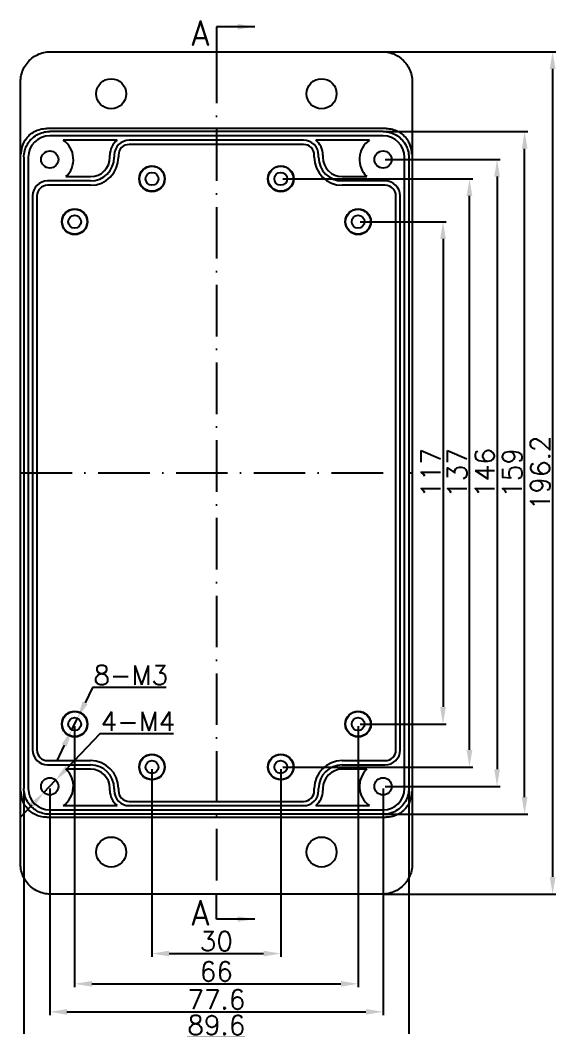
# Model space of a CAD drawing. Header units: millimetres. Extents: x -3227 to -2772, y 3140 to 3496.
# Drawn here: x -3187.8 to -3063.1, y 3261.3 to 3496 of the extents above; entities that cross this region are included whole.
import ezdxf

# ---------------------------------------------------------------- set-up
doc = ezdxf.new("R2010")
doc.units = ezdxf.units.MM
doc.linetypes.add('ACAD_ISO10W100', pattern=[18, 12, -3, 0, -3])
doc.layers.add('02___PRT_ALL_AXES', color=7, linetype='Continuous')
doc.layers.add('中心线', color=1, linetype='ACAD_ISO10W100')
doc.layers.add('文字层', color=1, linetype='Continuous', lineweight=20)
doc.layers.add('标注', color=3, linetype='Continuous', lineweight=0)
doc.styles.get("Standard").update_dxf_attribs({"font": 'txt.shx'})
doc.styles.add('字母与数字', font='isocp.shx', dxfattribs={"height": 0.96, "bigfont": '@extfont2.shx'})
doc.dimstyles.new('ISO-25', dxfattribs={"dimtxt": 2.5, "dimasz": 2, "dimexe": 1.25, "dimexo": 0.625, "dimtad": 1, "dimdsep": 46, "dimtxsty": 'Standard', "dimcen": 2.5, "dimclrt": 256, "dimadec": 0, "dimazin": 0, "dimtfac": 1, "dimtmove": 0, "dimatfit": 3, "dimfxl": 1, "dimarcsym": 0})

# ---------------------------------------------------------------- blocks, each defined once
blk = doc.blocks.new('*D21')
at = {"layer": 'Defpoints', "color": 0, "lineweight": 25}
for p in [(-3157.095589797961, 3322.082753938584), (-3127.095589797961, 3322.082753938584), (-3127.095589797961, 3278.636591181296)]:
    blk.add_point(p, dxfattribs=at)
at = {"layer": '标注', "color": 0, "lineweight": -2}
for p, q in [((-3157.095589797961, 3321.582753938584), (-3157.095589797961, 3277.886591181296)), ((-3127.095589797961, 3321.582753938584), (-3127.095589797961, 3277.886591181296)), ((-3153.095589797961, 3278.636591181296), (-3131.095589797961, 3278.636591181296))]:
    blk.add_line(p, q, dxfattribs=at)
at = {"layer": '标注', "color": 0, "lineweight": 25}
for points in [[(-3153.095589797961, 3279.303257847963), (-3153.095589797961, 3277.96992451463), (-3157.095589797961, 3278.636591181296)], [(-3131.095589797961, 3279.303257847963), (-3131.095589797961, 3277.96992451463), (-3127.095589797961, 3278.636591181296)]]:
    blk.add_solid(points, dxfattribs=at)
at = {"layer": '标注', "lineweight": 25, "insert": (-3142.095589797961, 3281.511091181296), "char_height": 4.5, "attachment_point": 5}
blk.add_mtext('30', dxfattribs=at)
blk = doc.blocks.new('*D22')
at = {"layer": 'Defpoints', "color": 0, "lineweight": 25}
for p in [(-3175.095589797961, 3332.082753938584), (-3109.095589797961, 3332.082753938584), (-3109.095589797961, 3271.587536297096)]:
    blk.add_point(p, dxfattribs=at)
at = {"layer": '标注', "color": 0, "lineweight": -2}
for p, q in [((-3175.095589797961, 3331.582753938584), (-3175.095589797961, 3270.837536297096)), ((-3109.095589797961, 3331.582753938584), (-3109.095589797961, 3270.837536297096)), ((-3171.095589797961, 3271.587536297096), (-3113.095589797961, 3271.587536297096))]:
    blk.add_line(p, q, dxfattribs=at)
at = {"layer": '标注', "color": 0, "lineweight": 25}
for points in [[(-3171.095589797961, 3272.254202963763), (-3171.095589797961, 3270.92086963043), (-3175.095589797961, 3271.587536297096)], [(-3113.095589797961, 3272.254202963763), (-3113.095589797961, 3270.92086963043), (-3109.095589797961, 3271.587536297096)]]:
    blk.add_solid(points, dxfattribs=at)
at = {"layer": '标注', "lineweight": 25, "insert": (-3142.095589797961, 3274.462036297096), "char_height": 4.5, "attachment_point": 5}
blk.add_mtext('66', dxfattribs=at)
blk = doc.blocks.new('*D23')
at = {"layer": 'Defpoints', "color": 0, "lineweight": 25}
for p in [(-3180.895589797961, 3317.582753938584), (-3103.295589797961, 3317.582753938584), (-3103.295589797961, 3265.060321607343)]:
    blk.add_point(p, dxfattribs=at)
at = {"layer": '标注', "color": 0, "lineweight": -2}
for p, q in [((-3180.895589797961, 3317.082753938584), (-3180.895589797961, 3264.310321607343)), ((-3103.295589797961, 3317.082753938584), (-3103.295589797961, 3264.310321607343)), ((-3176.895589797961, 3265.060321607343), (-3107.295589797961, 3265.060321607343))]:
    blk.add_line(p, q, dxfattribs=at)
at = {"layer": '标注', "color": 0, "lineweight": 25}
for points in [[(-3176.895589797961, 3265.72698827401), (-3176.895589797961, 3264.393654940677), (-3180.895589797961, 3265.060321607343)], [(-3107.295589797961, 3265.72698827401), (-3107.295589797961, 3264.393654940677), (-3103.295589797961, 3265.060321607343)]]:
    blk.add_solid(points, dxfattribs=at)
at = {"layer": '标注', "lineweight": 25, "insert": (-3142.095589797961, 3267.934821607343), "char_height": 4.5, "attachment_point": 5}
blk.add_mtext('77.6', dxfattribs=at)
blk = doc.blocks.new('*D24')
at = {"layer": 'Defpoints', "color": 0, "lineweight": 25}
for p in [(-3186.913044862861, 3317.064385044584), (-3097.278134732961, 3317.064385044584), (-3097.278134732961, 3259.105626972027)]:
    blk.add_point(p, dxfattribs=at)
at = {"layer": '标注', "color": 0, "lineweight": -2}
for p, q in [((-3186.913044862861, 3316.564385044584), (-3186.913044862861, 3258.355626972027)), ((-3097.278134732961, 3316.564385044584), (-3097.278134732961, 3258.355626972027)), ((-3182.913044862861, 3259.105626972027), (-3101.278134732961, 3259.105626972027))]:
    blk.add_line(p, q, dxfattribs=at)
at = {"layer": '标注', "color": 0, "lineweight": 25}
for points in [[(-3182.913044862861, 3259.772293638693), (-3182.913044862861, 3258.43896030536), (-3186.913044862861, 3259.105626972027)], [(-3101.278134732961, 3259.772293638693), (-3101.278134732961, 3258.43896030536), (-3097.278134732961, 3259.105626972027)]]:
    blk.add_solid(points, dxfattribs=at)
at = {"layer": '标注', "lineweight": 25, "insert": (-3142.095589797911, 3261.980126972026), "char_height": 4.5, "attachment_point": 5}
blk.add_mtext('89.6', dxfattribs=at)
blk = doc.blocks.new('*D25')
at = {"layer": 'Defpoints', "color": 0, "lineweight": 25}
for p in [(-3109.095589797961, 3449.082753938584), (-3109.095589797961, 3332.082753938584), (-3089.322575553548, 3332.082753938584)]:
    blk.add_point(p, dxfattribs=at)
at = {"layer": '标注', "color": 0, "lineweight": -2}
for p, q in [((-3108.595589797961, 3449.082753938584), (-3088.572575553548, 3449.082753938584)), ((-3089.322575553548, 3445.082753938584), (-3089.322575553548, 3336.082753938584)), ((-3108.595589797961, 3332.082753938584), (-3088.572575553548, 3332.082753938584))]:
    blk.add_line(p, q, dxfattribs=at)
at = {"layer": '标注', "color": 0, "lineweight": 25}
for points in [[(-3089.989242220214, 3445.082753938584), (-3088.655908886881, 3445.082753938584), (-3089.322575553548, 3449.082753938584)], [(-3089.989242220214, 3336.082753938584), (-3088.655908886881, 3336.082753938584), (-3089.322575553548, 3332.082753938584)]]:
    blk.add_solid(points, dxfattribs=at)
at = {"layer": '标注', "lineweight": 25, "insert": (-3092.197075553549, 3390.582753938583), "char_height": 4.5, "attachment_point": 5, "rotation": 90}
blk.add_mtext('117', dxfattribs=at)
blk = doc.blocks.new('*D26')
at = {"layer": 'Defpoints', "color": 0, "lineweight": 25}
for p in [(-3127.095589797961, 3459.082753938584), (-3083.165949376076, 3459.082753938584), (-3127.095589797961, 3322.082753938584)]:
    blk.add_point(p, dxfattribs=at)
at = {"layer": '标注', "color": 0, "lineweight": -2}
for p, q in [((-3126.595589797961, 3459.082753938584), (-3082.415949376076, 3459.082753938584)), ((-3083.165949376076, 3326.082753938584), (-3083.165949376076, 3455.082753938584)), ((-3126.595589797961, 3322.082753938584), (-3082.415949376076, 3322.082753938584))]:
    blk.add_line(p, q, dxfattribs=at)
at = {"layer": '标注', "color": 0, "lineweight": 25}
for points in [[(-3083.832616042743, 3455.082753938584), (-3082.49928270941, 3455.082753938584), (-3083.165949376076, 3459.082753938584)], [(-3083.832616042743, 3326.082753938584), (-3082.49928270941, 3326.082753938584), (-3083.165949376076, 3322.082753938584)]]:
    blk.add_solid(points, dxfattribs=at)
at = {"layer": '标注', "lineweight": 25, "insert": (-3086.040449376077, 3390.582753938583), "char_height": 4.5, "attachment_point": 5, "rotation": 90}
blk.add_mtext('137', dxfattribs=at)
blk = doc.blocks.new('*D27')
at = {"layer": 'Defpoints', "color": 0, "lineweight": 25}
for p in [(-3103.295589797961, 3463.582753938584), (-3103.295589797961, 3317.582753938584), (-3076.737991757689, 3317.582753938584)]:
    blk.add_point(p, dxfattribs=at)
at = {"layer": '标注', "color": 0, "lineweight": -2}
for p, q in [((-3102.795589797961, 3463.582753938584), (-3075.987991757689, 3463.582753938584)), ((-3076.737991757689, 3459.582753938584), (-3076.737991757689, 3321.582753938584)), ((-3102.795589797961, 3317.582753938584), (-3075.987991757689, 3317.582753938584))]:
    blk.add_line(p, q, dxfattribs=at)
at = {"layer": '标注', "color": 0, "lineweight": 25}
for points in [[(-3077.404658424356, 3459.582753938584), (-3076.071325091023, 3459.582753938584), (-3076.737991757689, 3463.582753938584)], [(-3077.404658424356, 3321.582753938584), (-3076.071325091023, 3321.582753938584), (-3076.737991757689, 3317.582753938584)]]:
    blk.add_solid(points, dxfattribs=at)
at = {"layer": '标注', "lineweight": 25, "insert": (-3079.61249175769, 3390.582753938583), "char_height": 4.5, "attachment_point": 5, "rotation": 90}
blk.add_mtext('146', dxfattribs=at)
blk = doc.blocks.new('*D28')
at = {"layer": 'Defpoints', "color": 0, "lineweight": 25}
for p in [(-3103.277220903961, 3470.100209003584), (-3070.324105907335, 3470.100209003583), (-3103.277220903961, 3311.065298873684)]:
    blk.add_point(p, dxfattribs=at)
at = {"layer": '标注', "color": 0, "lineweight": -2}
for p, q in [((-3102.777220903961, 3470.100209003584), (-3069.574105907335, 3470.100209003583)), ((-3070.324105907335, 3315.065298873683), (-3070.324105907335, 3466.100209003583)), ((-3102.777220903961, 3311.065298873684), (-3069.574105907335, 3311.065298873683))]:
    blk.add_line(p, q, dxfattribs=at)
at = {"layer": '标注', "color": 0, "lineweight": 25}
for points in [[(-3070.990772574002, 3466.100209003583), (-3069.657439240669, 3466.100209003583), (-3070.324105907335, 3470.100209003583)], [(-3070.990772574002, 3315.065298873683), (-3069.657439240669, 3315.065298873683), (-3070.324105907335, 3311.065298873683)]]:
    blk.add_solid(points, dxfattribs=at)
at = {"layer": '标注', "lineweight": 25, "insert": (-3073.198605907336, 3390.582753938633), "char_height": 4.5, "attachment_point": 5, "rotation": 90}
blk.add_mtext('159', dxfattribs=at)
blk = doc.blocks.new('*D35')
at = {"layer": 'Defpoints', "color": 0, "lineweight": 25}
for p in [(-3174.435685599174, 3333.429797534173), (-3175.755493996752, 3330.735710342994)]:
    blk.add_point(p, dxfattribs=at)
at = {"layer": '标注', "color": 0, "lineweight": -2}
for p, q in [((-3170.916196538963, 3340.614030043987), (-3172.675941069068, 3337.02191378908)), ((-3153.791696538963, 3340.614030043987), (-3170.916196538963, 3340.614030043987)), ((-3175.755493996752, 3330.735710342994), (-3174.435685599174, 3333.429797534173)), ((-3177.515238526857, 3327.143594088087), (-3179.274983056962, 3323.551477833181))]:
    blk.add_line(p, q, dxfattribs=at)
at = {"layer": '标注', "color": 0, "lineweight": 25}
for points in [[(-3173.274627111553, 3337.315204544097), (-3172.077255026584, 3336.728623034062), (-3174.435685599174, 3333.429797534173)], [(-3178.113924569342, 3327.436884843105), (-3176.916552484372, 3326.85030333307), (-3175.755493996752, 3330.735710342994)]]:
    blk.add_solid(points, dxfattribs=at)
at = {"layer": '标注', "lineweight": 25, "insert": (-3162.041696538963, 3343.488530043986), "char_height": 4.5, "attachment_point": 5}
blk.add_mtext('8-M3', dxfattribs=at)
blk = doc.blocks.new('*D36')
at = {"layer": 'Defpoints', "color": 0, "lineweight": 25}
for p in [(-3179.517773461745, 3319.032451197897), (-3182.273406134178, 3316.133056679271)]:
    blk.add_point(p, dxfattribs=at)
at = {"layer": '标注', "color": 0, "lineweight": -2}
for p, q in [((-3169.237533144393, 3329.849013479387), (-3176.762140789313, 3321.93184571652)), ((-3152.113033144392, 3329.849013479387), (-3169.237533144393, 3329.849013479387)), ((-3182.273406134178, 3316.133056679271), (-3179.517773461745, 3319.032451197897)), ((-3185.02903880661, 3313.233662160647), (-3187.784671479042, 3310.334267642023))]:
    blk.add_line(p, q, dxfattribs=at)
at = {"layer": '标注', "color": 0, "lineweight": 25}
for points in [[(-3177.245373209084, 3322.391117828593), (-3176.278908369542, 3321.472573604448), (-3179.517773461745, 3319.032451197897)], [(-3185.512271226381, 3313.692934272719), (-3184.545806386839, 3312.774390048575), (-3182.273406134178, 3316.133056679271)]]:
    blk.add_solid(points, dxfattribs=at)
at = {"layer": '标注', "lineweight": 25, "insert": (-3160.363033144392, 3332.723513479387), "char_height": 4.5, "attachment_point": 5}
blk.add_mtext('4-M4', dxfattribs=at)
blk = doc.blocks.new('*D37')
at = {"layer": 'Defpoints', "color": 0, "lineweight": 25}
for p in [(-3103.491590677361, 3488.685686925284), (-3103.491590677362, 3292.479820951884), (-3063.805971889497, 3292.479820951883)]:
    blk.add_point(p, dxfattribs=at)
at = {"layer": '标注', "color": 0, "lineweight": -2}
for p, q in [((-3102.991590677361, 3488.685686925284), (-3063.055971889497, 3488.685686925283)), ((-3063.805971889497, 3484.685686925283), (-3063.805971889497, 3296.479820951883)), ((-3102.991590677362, 3292.479820951884), (-3063.055971889497, 3292.479820951883))]:
    blk.add_line(p, q, dxfattribs=at)
at = {"layer": '标注', "color": 0, "lineweight": 25}
for points in [[(-3064.472638556163, 3484.685686925283), (-3063.13930522283, 3484.685686925283), (-3063.805971889497, 3488.685686925283)], [(-3064.472638556163, 3296.479820951883), (-3063.13930522283, 3296.479820951883), (-3063.805971889497, 3292.479820951883)]]:
    blk.add_solid(points, dxfattribs=at)
at = {"layer": '标注', "lineweight": 25, "insert": (-3066.680471889497, 3390.582753938583), "char_height": 4.5, "attachment_point": 5, "rotation": 90}
blk.add_mtext('196.2', dxfattribs=at)

msp = doc.modelspace()

# ---------------------------------------------------------------- linework, layer by layer
at = {"color": 7, "linetype": 'Continuous', "lineweight": 25}
for p, q in [((-3180.699588918561, 3488.685686925284), (-3103.491590677361, 3488.685686925284)), ((-3187.698522784661, 3299.478754817984), (-3187.698522784661, 3481.686753059184)), ((-3096.492656811261, 3481.686753059184), (-3096.492656811261, 3299.478754817984)), ((-3102.579018306761, 3470.798411600684), (-3181.612161289061, 3470.798411600684)), ((-3103.277220903961, 3470.100209003584), (-3180.913958691961, 3470.100209003584)), ((-3103.295589797961, 3469.082753938584), (-3180.895589797961, 3469.082753938584)), ((-3121.795589797961, 3468.082753938584), (-3162.395589797961, 3468.082753938584)), ((-3121.795589797961, 3467.082753938584), (-3162.395589797961, 3467.082753938584)), ((-3165.895589797961, 3464.582753938584), (-3165.895589797961, 3464.082753938584)), ((-3164.895589797961, 3464.582753938584), (-3164.895589797961, 3464.082753938584)), ((-3119.295589797961, 3464.082753938584), (-3119.295589797961, 3464.582753938584)), ((-3118.295589797961, 3464.082753938584), (-3118.295589797961, 3464.582753938584)), ((-3186.913044862861, 3464.101122832584), (-3186.913044862861, 3317.064385044584)), ((-3185.895589797961, 3464.082753938584), (-3185.895589797961, 3317.082753938584)), ((-3098.295589797961, 3317.082753938584), (-3098.295589797961, 3464.082753938584)), ((-3097.278134732961, 3464.101122832584), (-3097.278134732961, 3317.064385044584)), ((-3171.395589797961, 3458.582753938584), (-3181.395589797961, 3458.582753938584)), ((-3171.395589797961, 3457.582753938584), (-3181.395589797961, 3457.582753938584)), ((-3102.795589797961, 3458.582753938584), (-3112.795589797961, 3458.582753938584)), ((-3102.795589797961, 3457.582753938584), (-3112.795589797961, 3457.582753938584)), ((-3184.895589797961, 3455.082753938584), (-3184.895589797961, 3326.082753938584)), ((-3183.895589797961, 3455.082753938584), (-3183.895589797961, 3326.082753938584)), ((-3100.295589797961, 3326.082753938584), (-3100.295589797961, 3455.082753938584)), ((-3099.295589797961, 3326.082753938584), (-3099.295589797961, 3455.082753938584)), ((-3181.395589797961, 3323.582753938584), (-3171.395589797961, 3323.582753938584)), ((-3112.795589797961, 3323.582753938584), (-3102.795589797961, 3323.582753938584)), ((-3181.395589797961, 3322.582753938584), (-3171.395589797961, 3322.582753938584)), ((-3112.795589797961, 3322.582753938584), (-3102.795589797961, 3322.582753938584)), ((-3165.895589797961, 3317.082753938584), (-3165.895589797961, 3316.582753938584)), ((-3164.895589797961, 3317.082753938584), (-3164.895589797961, 3316.582753938584)), ((-3119.295589797961, 3316.582753938584), (-3119.295589797961, 3317.082753938584)), ((-3118.295589797961, 3316.582753938584), (-3118.295589797961, 3317.082753938584)), ((-3162.395589797961, 3314.082753938584), (-3121.795589797961, 3314.082753938584)), ((-3180.895589797961, 3312.082753938584), (-3103.295589797961, 3312.082753938584)), ((-3162.395589797961, 3313.082753938584), (-3121.795589797961, 3313.082753938584)), ((-3181.612161289061, 3310.367096276584), (-3102.579018306761, 3310.367096276584)), ((-3103.277220903961, 3311.065298873684), (-3180.913958691961, 3311.065298873684)), ((-3103.491590677361, 3292.479820951884), (-3180.699588918561, 3292.479820951884))]:
    msp.add_line(p, q, dxfattribs=at)
for centre, radius in [((-3166.595589797961, 3478.882753938584), 3.5), ((-3117.595589797961, 3478.882753938584), 3.5), ((-3157.095589797961, 3459.082753938584), 3), ((-3157.095589797961, 3459.082753938584), 2.9127246754), ((-3127.095589797961, 3459.082753938584), 3), ((-3127.095589797961, 3459.082753938584), 2.9127246754), ((-3175.095589797961, 3449.082753938584), 3), ((-3175.095589797961, 3449.082753938584), 2.9127246754), ((-3109.095589797961, 3449.082753938584), 3), ((-3109.095589797961, 3449.082753938584), 2.9127246754), ((-3175.095589797961, 3332.082753938584), 3), ((-3109.095589797961, 3332.082753938584), 3), ((-3175.095589797961, 3332.082753938584), 2.9127246754), ((-3109.095589797961, 3332.082753938584), 2.9127246754), ((-3157.095589797961, 3322.082753938584), 3), ((-3157.095589797961, 3322.082753938584), 2.9127246754), ((-3127.095589797961, 3322.082753938584), 3), ((-3127.095589797961, 3322.082753938584), 2.9127246754), ((-3166.595589797961, 3302.282753938584), 3.5), ((-3117.595589797961, 3302.282753938584), 3.5)]:
    msp.add_circle(centre, radius, dxfattribs=at)
for centre, radius, start, end in [((-3180.895589797961, 3464.082753938584), 5, 90, 180), ((-3103.295589797961, 3464.082753938584), 5, 0, 90), ((-3162.395589797961, 3464.582753938584), 3.5, 90, 180), ((-3162.395589797961, 3464.582753938584), 2.5, 90, 180), ((-3121.795589797961, 3464.582753938584), 3.5, 0, 90), ((-3121.795589797961, 3464.582753938584), 2.5, 0, 90), ((-3171.395589797961, 3464.082753938584), 6.5, 270, 0), ((-3171.395589797961, 3464.082753938584), 5.5, 270, 0), ((-3112.795589797961, 3464.082753938584), 6.5, 180, 270), ((-3112.795589797961, 3464.082753938584), 5.5, 180, 270), ((-3181.395589797961, 3455.082753938584), 3.5, 90, 180), ((-3181.395589797961, 3455.082753938584), 2.5, 90, 180), ((-3102.795589797961, 3455.082753938584), 3.5, 0, 90), ((-3102.795589797961, 3455.082753938584), 2.5, 0, 90), ((-3181.395589797961, 3326.082753938584), 3.5, 180, 270), ((-3181.395589797961, 3326.082753938584), 2.5, 180, 270), ((-3102.795589797961, 3326.082753938584), 3.5, 270, 0), ((-3102.795589797961, 3326.082753938584), 2.5, 270, 0), ((-3171.395589797961, 3317.082753938584), 6.5, 0, 90), ((-3112.795589797961, 3317.082753938584), 6.5, 90, 180), ((-3171.395589797961, 3317.082753938584), 5.5, 0, 90), ((-3112.795589797961, 3317.082753938584), 5.5, 90, 180), ((-3180.895589797961, 3317.082753938584), 5, 180, 270), ((-3162.395589797961, 3316.582753938584), 3.5, 180, 270), ((-3162.395589797961, 3316.582753938584), 2.5, 180, 270), ((-3121.795589797961, 3316.582753938584), 3.5, 270, 0), ((-3121.795589797961, 3316.582753938584), 2.5, 270, 0), ((-3103.295589797961, 3317.082753938584), 5, 270, 0)]:
    msp.add_arc(centre, radius, start, end, dxfattribs=at)
for points, start_tangent, end_tangent in [([(-3187.698522784661, 3481.686753059184), (-3187.523032520261, 3483.244403331484), (-3187.005409368661, 3484.723754301184), (-3186.171648749261, 3486.050706237984), (-3185.063543122161, 3487.158812072684), (-3183.736590952461, 3487.992573127984), (-3182.257239490061, 3488.510196592684), (-3180.699588918561, 3488.685686925284)], (0, 1), (1, 0)), ([(-3103.491590677361, 3488.685686925284), (-3101.933940405061, 3488.510196660884), (-3100.454589435361, 3487.992573509284), (-3099.127637498561, 3487.158812889984), (-3098.019531663861, 3486.050707262884), (-3097.185770608561, 3484.723755093184), (-3096.668147143861, 3483.244403630784), (-3096.492656811261, 3481.686753059184)], (1, 0), (0, -1)), ([(-3186.913044862861, 3464.101122832584), (-3186.708536842361, 3465.654330100084), (-3186.108969095261, 3467.101517909684), (-3185.155204172861, 3468.344087852784), (-3183.912339043661, 3469.297296216584), (-3182.465892633261, 3469.896042075684), (-3180.913958691961, 3470.100209003584)], (0, 1), (1, 0)), ([(-3186.628550196861, 3468.089689959884), (-3185.669702669561, 3469.218291564184), (-3184.463359090361, 3470.077685786284), (-3183.082990027461, 3470.615355232584), (-3181.612161289061, 3470.798411600684)], (0.5484370858597473, 0.8361918218050618), (1, 0)), ([(-3103.277220903961, 3470.100209003584), (-3101.724013636461, 3469.895700983084), (-3100.276825826861, 3469.296133235884), (-3099.034255883761, 3468.342368313484), (-3098.081047519961, 3467.099503184284), (-3097.482301660861, 3465.653056773884), (-3097.278134732961, 3464.101122832584)], (1, 0), (0, -1)), ([(-3102.579018306761, 3470.798411600684), (-3101.108189476661, 3470.615355209384), (-3099.727820069361, 3470.077685550784), (-3098.521476505061, 3469.218291177484), (-3097.562629398961, 3468.089689959884)], (1, 0), (0.5484370858597473, -0.8361918218050618)), ([(-3186.628550196861, 3468.089689959884), (-3186.906598823561, 3467.622533685584), (-3187.133723080261, 3467.153068276184), (-3187.313878899861, 3466.684037521284), (-3187.450305735361, 3466.218637599784), (-3187.547016327061, 3465.754278339084), (-3187.606187258261, 3465.288301889584), (-3187.628397892061, 3464.816475861784)], (-0.5484370858592109, -0.8361918218054135), (-0.007174758671004173, -0.9999742610877607)), ([(-3096.562781703861, 3464.816475861784), (-3096.585197843861, 3465.290656845484), (-3096.645470062961, 3465.762060947584), (-3096.744174956761, 3466.231784256884), (-3096.882462959661, 3466.699274993484), (-3097.062776888661, 3467.165339270984), (-3097.287901119561, 3467.628705143084), (-3097.562629398961, 3468.089689959884)], (-0.007174758654063139, 0.9999742610878822), (-0.5484370858470866, 0.8361918218133657)), ([(-3187.628397892061, 3316.349032015484), (-3187.605981751961, 3315.874851031784), (-3187.545709532861, 3315.403446929584), (-3187.447004639061, 3314.933723620284), (-3187.308716636161, 3314.466232883684), (-3187.128402707161, 3314.000168606184), (-3186.903278476261, 3313.536802734184), (-3186.628550196861, 3313.075817917384)], (0.007174758654063139, -0.9999742610878822), (0.5484370858470866, -0.8361918218133657)), ([(-3180.913958691961, 3311.065298873684), (-3182.467165959361, 3311.269806894184), (-3183.914353768961, 3311.869374641284), (-3185.156923712061, 3312.823139563684), (-3186.110132075861, 3314.066004692884), (-3186.708877934961, 3315.512451103284), (-3186.913044862861, 3317.064385044584)], (-1, 0), (0, 1)), ([(-3097.278134732961, 3317.064385044584), (-3097.482642753461, 3315.511177777184), (-3098.082210500661, 3314.063989967584), (-3099.035975423061, 3312.821420024384), (-3100.278840552161, 3311.868211660684), (-3101.725286962661, 3311.269465801584), (-3103.277220903961, 3311.065298873684)], (0, -1), (-1, 0)), ([(-3097.562629398961, 3313.075817917384), (-3097.284580772261, 3313.542974191684), (-3097.057456515561, 3314.012439600984), (-3096.877300695961, 3314.481470355884), (-3096.740873860461, 3314.946870277484), (-3096.644163268761, 3315.411229538184), (-3096.584992337561, 3315.877205987684), (-3096.562781703861, 3316.349032015484)], (0.5484370858592109, 0.8361918218054135), (0.007174758671004173, 0.9999742610877607)), ([(-3181.612161289061, 3310.367096276584), (-3183.082990119161, 3310.550152667784), (-3184.463359526461, 3311.087822326484), (-3185.669703090761, 3311.947216699784), (-3186.628550196861, 3313.075817917384)], (-1, 0), (-0.5484370858597473, 0.8361918218050618)), ([(-3097.562629398961, 3313.075817917384), (-3098.521476926261, 3311.947216313084), (-3099.727820505461, 3311.087822090884), (-3101.108189568361, 3310.550152644584), (-3102.579018306761, 3310.367096276584)], (-0.5484370858597473, -0.8361918218050618), (-1, 0)), ([(-3180.699588918561, 3292.479820951884), (-3182.257239190861, 3292.655311216284), (-3183.736590160461, 3293.172934367884), (-3185.063542097261, 3294.006694987284), (-3186.171647931961, 3295.114800614384), (-3187.005408987261, 3296.441752784084), (-3187.523032451961, 3297.921104246484), (-3187.698522784661, 3299.478754817984)], (-1, 0), (0, 1)), ([(-3096.492656811261, 3299.478754817984), (-3096.668147075561, 3297.921104545684), (-3097.185770227161, 3296.441753576084), (-3098.019530846561, 3295.114801639284), (-3099.127636473661, 3294.006695804584), (-3100.454588643361, 3293.172934749284), (-3101.933940105761, 3292.655311284584), (-3103.491590677361, 3292.479820951884)], (0, -1), (-1, 0))]:
    msp.add_spline(points, degree=3, dxfattribs=dict(at, start_tangent=start_tangent, end_tangent=end_tangent))
at = {"layer": '02___PRT_ALL_AXES', "color": 7, "linetype": 'Continuous', "lineweight": 25}
for p, q in [((-3165.224016922661, 3468.082753938584), (-3177.733312137761, 3468.082753938584)), ((-3106.457867458061, 3468.082753938584), (-3118.967162673161, 3468.082753938584)), ((-3166.895589797961, 3464.082753938584), (-3166.895589797961, 3464.582753938584)), ((-3117.295589797961, 3464.582753938584), (-3117.295589797961, 3464.082753938584)), ((-3177.120672580261, 3459.582753938584), (-3171.395589797961, 3459.582753938584)), ((-3112.795589797961, 3459.582753938584), (-3107.070507015561, 3459.582753938584)), ((-3171.395589797961, 3321.582753938584), (-3177.120672580261, 3321.582753938584)), ((-3107.070507015561, 3321.582753938584), (-3112.795589797961, 3321.582753938584)), ((-3166.895589797961, 3316.582753938584), (-3166.895589797961, 3317.082753938584)), ((-3117.295589797961, 3317.082753938584), (-3117.295589797961, 3316.582753938584)), ((-3177.733312137761, 3313.082753938584), (-3165.224016922661, 3313.082753938584)), ((-3118.967162673161, 3313.082753938584), (-3106.457867458061, 3313.082753938584))]:
    msp.add_line(p, q, dxfattribs=at)
for centre, radius in [((-3180.895589797961, 3463.582753938584), 2), ((-3103.295589797961, 3463.582753938584), 2), ((-3157.095589797961, 3459.082753938584), 1.5), ((-3127.095589797961, 3459.082753938584), 1.5), ((-3175.095589797961, 3449.082753938584), 1.5), ((-3109.095589797961, 3449.082753938584), 1.5), ((-3175.095589797961, 3332.082753938584), 1.5), ((-3109.095589797961, 3332.082753938584), 1.5), ((-3157.095589797961, 3322.082753938584), 1.5), ((-3127.095589797961, 3322.082753938584), 1.5), ((-3180.895589797961, 3317.582753938584), 2), ((-3103.295589797961, 3317.582753938584), 2)]:
    msp.add_circle(centre, radius, dxfattribs=at)
for centre, radius, start, end in [((-3180.895589797961, 3463.582753938584), 5.5, 313.3417582272063, 54.90319877238584), ((-3162.395589797961, 3464.582753938584), 4.5, 128.9424412690142, 180), ((-3121.795589797961, 3464.582753938584), 4.5, 0, 51.05755873098583), ((-3103.295589797961, 3463.582753938584), 5.5, 125.0968012276142, 226.6582417727937), ((-3171.395589797961, 3464.082753938584), 4.5, 270, 0), ((-3112.795589797961, 3464.082753938584), 4.5, 180, 270), ((-3180.895589797961, 3317.582753938584), 5.5, 305.0968012276142, 46.65824177279371), ((-3171.395589797961, 3317.082753938584), 4.5, 0, 90), ((-3112.795589797961, 3317.082753938584), 4.5, 90, 180), ((-3103.295589797961, 3317.582753938584), 5.5, 133.3417582272063, 234.9031987723859), ((-3162.395589797961, 3316.582753938584), 4.5, 180, 231.0575587309859), ((-3121.795589797961, 3316.582753938584), 4.5, 308.9424412690141, 0)]:
    msp.add_arc(centre, radius, start, end, dxfattribs=at)
at = {"layer": '中心线', "lineweight": 25}
for p, q in [((-3142.095589797961, 3488.685686925283), (-3142.095589797961, 3292.479820951884)), ((-3187.698522784661, 3390.582753938584), (-3096.492656811261, 3390.582753938584))]:
    msp.add_line(p, q, dxfattribs=at)

# ---------------------------------------------------------------- texts
at = {"layer": '文字层', "lineweight": 25, "char_height": 6, "width": 7.103489212855493, "style": '字母与数字'}
for insert, attachment_point in [((-3148.224676537191, 3490.020130604431), 7), ((-3148.224676537191, 3291.145377272736), 1)]:
    msp.add_mtext('{\\Fisocp,@extfont2|c134;A}', dxfattribs=dict(at, insert=insert, attachment_point=attachment_point))

# ---------------------------------------------------------------- dimensions: what is measured, and where the dimension line sits
at = {"layer": '标注', "lineweight": 25}
for base, p1, p2, picture, middle in [((-3063.805971889497, 3292.479820951883), (-3103.491590677361, 3488.685686925284), (-3103.491590677362, 3292.479820951884), '*D37', (-3066.680471889497, 3390.582753938583)), ((-3070.324105907335, 3470.100209003583), (-3103.277220903961, 3311.065298873684), (-3103.277220903961, 3470.100209003584), '*D28', (-3073.198605907336, 3390.582753938633)), ((-3076.737991757689, 3317.582753938584), (-3103.295589797961, 3463.582753938584), (-3103.295589797961, 3317.582753938584), '*D27', (-3079.61249175769, 3390.582753938583)), ((-3083.165949376076, 3459.082753938584), (-3127.095589797961, 3322.082753938584), (-3127.095589797961, 3459.082753938584), '*D26', (-3086.040449376077, 3390.582753938583)), ((-3089.322575553548, 3332.082753938584), (-3109.095589797961, 3449.082753938584), (-3109.095589797961, 3332.082753938584), '*D25', (-3092.197075553549, 3390.582753938583))]:
    dim = msp.add_linear_dim(base=base, p1=p1, p2=p2, angle=90, dimstyle='ISO-25', override={"dimtxt": 4.5, "dimasz": 4, "dimexe": 0.75, "dimexo": 0.5, "dimgap": 0.6245, "dimtoh": 1, "dimdec": 1, "dimcen": 6, "dimtdec": 1}, dxfattribs=at)
    dim.commit()
    dim.dimension.update_dxf_attribs({"geometry": picture, "text_midpoint": middle})
dim = msp.add_diameter_dim_2p(p1=(-3175.755493996752, 3330.735710342994), p2=(-3174.435685599174, 3333.429797534173), text='8-M3', dimstyle='ISO-25', override={"dimtxt": 4.5, "dimasz": 4, "dimexe": 0.75, "dimexo": 0.5, "dimgap": 0.6245, "dimtoh": 1, "dimdec": 1, "dimcen": 6, "dimtdec": 1}, dxfattribs=at)
dim.commit()
dim.dimension.update_dxf_attribs({"geometry": '*D35', "text_midpoint": (-3162.041696538963, 3343.488530043986)})
dim = msp.add_diameter_dim_2p(p1=(-3182.273406134178, 3316.133056679271), p2=(-3179.517773461745, 3319.032451197897), text='4-M4', dimstyle='ISO-25', override={"dimtxt": 4.5, "dimasz": 4, "dimexe": 0.75, "dimexo": 0.5, "dimgap": 0.6245, "dimtoh": 1, "dimdec": 1, "dimcen": 6, "dimtdec": 1}, dxfattribs=at)
dim.commit()
dim.dimension.update_dxf_attribs({"geometry": '*D36', "text_midpoint": (-3160.363033144392, 3329.849013479387), "dimtype": 163})
for base, p1, p2, picture, middle in [((-3109.095589797961, 3271.587536297096), (-3175.095589797961, 3332.082753938584), (-3109.095589797961, 3332.082753938584), '*D22', (-3142.095589797961, 3271.587536297096)), ((-3127.095589797961, 3278.636591181296), (-3157.095589797961, 3322.082753938584), (-3127.095589797961, 3322.082753938584), '*D21', (-3142.095589797961, 3278.636591181296))]:
    dim = msp.add_linear_dim(base=base, p1=p1, p2=p2, dimstyle='ISO-25', override={"dimtxt": 4.5, "dimasz": 4, "dimexe": 0.75, "dimexo": 0.5, "dimgap": 0.6245, "dimtoh": 1, "dimdec": 1, "dimcen": 6, "dimtdec": 1}, dxfattribs=at)
    dim.commit()
    dim.dimension.update_dxf_attribs({"geometry": picture, "text_midpoint": middle, "dimtype": 160})
for base, p1, p2, picture, middle in [((-3097.278134732961, 3259.105626972027), (-3186.913044862861, 3317.064385044584), (-3097.278134732961, 3317.064385044584), '*D24', (-3142.095589797911, 3261.980126972026)), ((-3103.295589797961, 3265.060321607343), (-3180.895589797961, 3317.582753938584), (-3103.295589797961, 3317.582753938584), '*D23', (-3142.095589797961, 3267.934821607343))]:
    dim = msp.add_linear_dim(base=base, p1=p1, p2=p2, dimstyle='ISO-25', override={"dimtxt": 4.5, "dimasz": 4, "dimexe": 0.75, "dimexo": 0.5, "dimgap": 0.6245, "dimtoh": 1, "dimdec": 1, "dimcen": 6, "dimtdec": 1}, dxfattribs=at)
    dim.commit()
    dim.dimension.update_dxf_attribs({"geometry": picture, "text_midpoint": middle})

# ---------------------------------------------------------------- leaders
at = {"layer": '文字层', "lineweight": 25}
for points in [[(-3133.161271662333, 3494.502188800365), (-3142.095589797961, 3494.502188800365), (-3142.095589797961, 3488.685686925283)], [(-3133.161271662333, 3286.663319076803), (-3142.095589797961, 3286.663319076803), (-3142.095589797961, 3292.479820951884)]]:
    msp.add_leader(points, dimstyle='ISO-25', override={"dimtxt": 4.5, "dimasz": 4, "dimexe": 0.75, "dimexo": 0.5, "dimgap": 0.6245, "dimtad": 0, "dimtoh": 1, "dimdec": 1, "dimcen": 6, "dimtdec": 1}, dxfattribs=at)

doc.saveas('drawing.dxf')
